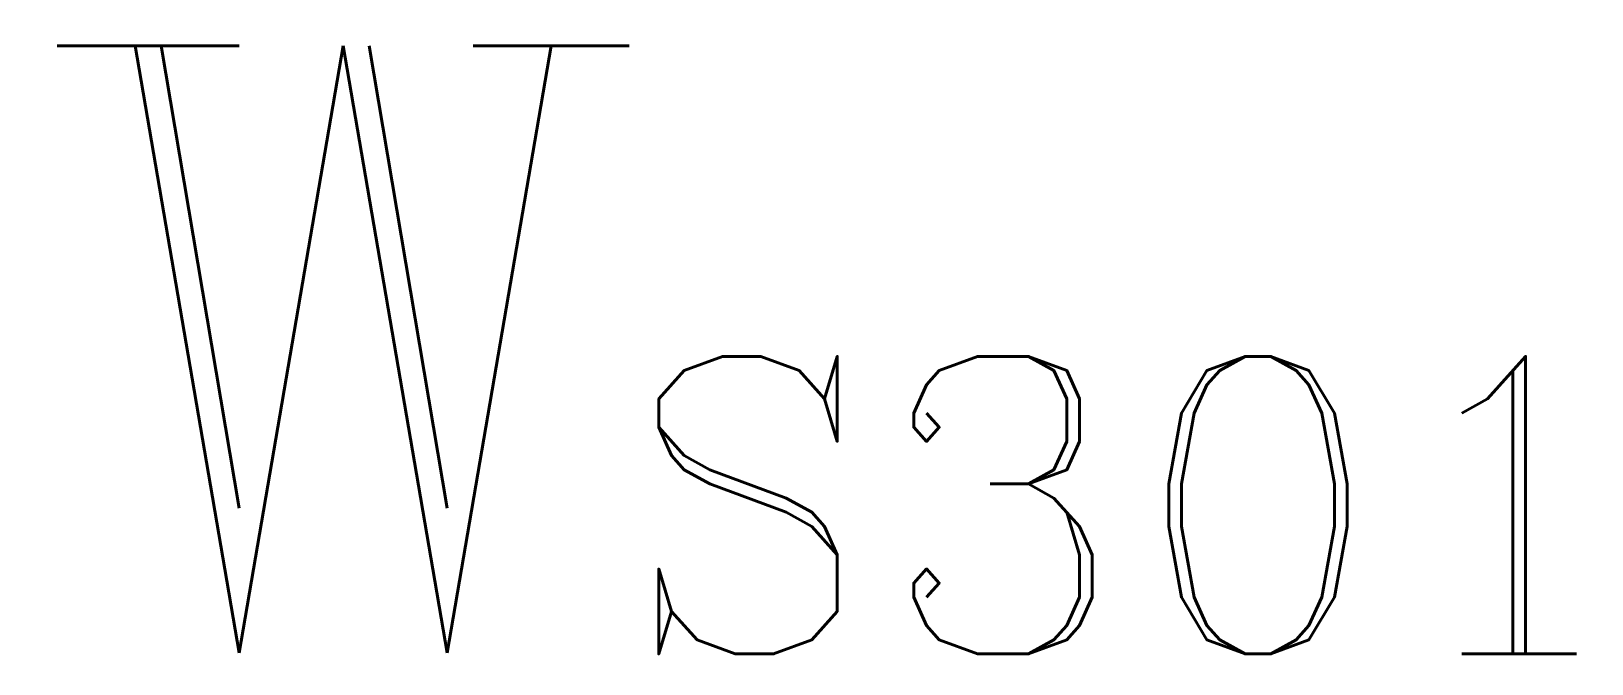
# Model space of a CAD drawing. Header units: inches. Extents: x -15.8 to 36.6, y 3.6 to 24.8.
import ezdxf

# ---------------------------------------------------------------- set-up
doc = ezdxf.new("R2010")
doc.units = ezdxf.units.IN
doc.header["$LTSCALE"] = 48
doc.header["$MEASUREMENT"] = 0
doc.styles.add('FSL12-1', font='complex.shx')

msp = doc.modelspace()

# ---------------------------------------------------------------- wipeouts: each hides what was drawn before it
msp.add_wipeout([(-15.843, 3.585), (36.623, 3.585), (36.623, 24.839), (-15.843, 24.839)])

# ---------------------------------------------------------------- next in the draw order: texts
at = {"linetype": 'Continuous', "insert": (-15.845, 24.352), "char_height": 20.4, "attachment_point": 1, "style": 'FSL12-1'}
msp.add_mtext('W', dxfattribs=at)
at = {"linetype": 'Continuous', "insert": (3.971, 13.915), "char_height": 10, "width": 1.4210854715202e-14, "attachment_point": 1, "style": 'FSL12-1'}
msp.add_mtext('S301', dxfattribs=at)

doc.saveas('drawing.dxf')
